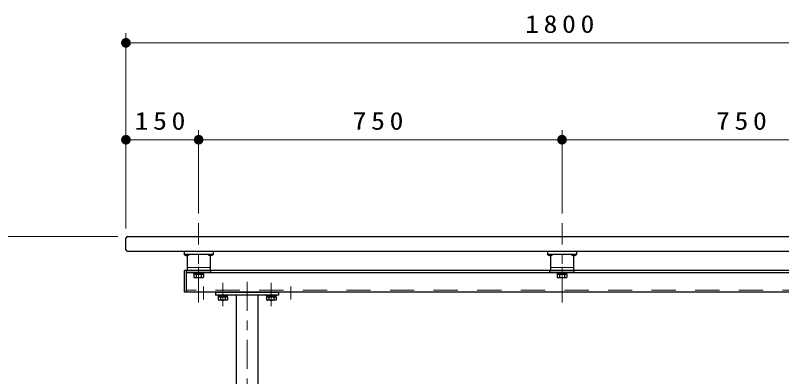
# Model space of a CAD drawing. Units: millimetres on the paper, scale 1:20. Extents: x -385 to 0, y 0 to 267.
# Drawn here: x -314.8 to -235.8, y 122 to 159.3 of the extents above; entities that cross this region are included whole.
import ezdxf

# ---------------------------------------------------------------- set-up
doc = ezdxf.new("R2010")
doc.units = ezdxf.units.MM
doc.linetypes.add('USER1', pattern=[4.5, 2.5, -2])
doc.linetypes.add('USER2', pattern=[6, 3, -1, 1, -1])
doc.layers.add('1_20', color=7, linetype='Continuous', lineweight=25)
doc.styles.add('ＭＳ ゴシック', font='')
doc.styles.get('ＭＳ ゴシック').set_extended_font_data('MS Gothic')

# ---------------------------------------------------------------- blocks, each defined once
blk = doc.blocks.new('filled_dot')
at = {"color": 0, "linetype": 'Continuous', "lineweight": -2, "const_width": 1.25}
blk.add_lwpolyline([(-0.625, 0, 1), (0.625, 0, 1)], format="xyb", close=True, dxfattribs=at)

msp = doc.modelspace()

# ---------------------------------------------------------------- linework, layer by layer
at = {"layer": '1_20', "lineweight": 13}
for p, q in [((-303.425, 137.29), (-303.425, 157.44)), ((-303.425, 156.44), (-213.425, 156.44)), ((-295.925, 138.834), (-295.925, 147.44)), ((-258.425, 138.834), (-258.425, 147.44)), ((-303.425, 146.44), (-295.925, 146.44)), ((-295.925, 146.44), (-258.425, 146.44)), ((-258.425, 146.44), (-220.925, 146.44)), ((-304.275, 136.44), (-331.925, 136.44))]:
    msp.add_line(p, q, dxfattribs=at)
at = {"layer": '1_20', "linetype": 'USER2', "lineweight": 13}
for p, q in [((-295.925, 129.631), (-295.925, 137.834)), ((-258.425, 129.631), (-258.425, 137.834))]:
    msp.add_line(p, q, dxfattribs=at)
at = {"layer": '1_20'}
for p, q in [((-303.425, 135.09), (-303.425, 136.29)), ((-303.275, 136.44), (-213.575, 136.44)), ((-303.275, 134.94), (-213.575, 134.94)), ((-297.445, 134.64), (-297.445, 134.615)), ((-297.445, 134.64), (-296.855, 134.64)), ((-297.445, 134.615), (-296.855, 134.615)), ((-297.425, 134.94), (-297.425, 134.64)), ((-297.425, 134.64), (-294.425, 134.64)), ((-297.1, 134.64), (-297.1, 132.94)), ((-296.855, 134.64), (-296.855, 134.615)), ((-294.995, 134.64), (-294.995, 134.615)), ((-294.995, 134.64), (-294.405, 134.64)), ((-294.995, 134.615), (-294.405, 134.615)), ((-294.75, 134.64), (-294.75, 132.94)), ((-294.425, 134.94), (-294.425, 134.64)), ((-294.405, 134.64), (-294.405, 134.615)), ((-259.945, 134.64), (-259.945, 134.615)), ((-259.945, 134.64), (-259.355, 134.64)), ((-259.945, 134.615), (-259.355, 134.615)), ((-259.925, 134.94), (-259.925, 134.64)), ((-259.925, 134.64), (-256.925, 134.64)), ((-259.6, 134.64), (-259.6, 132.94)), ((-259.355, 134.64), (-259.355, 134.615)), ((-257.495, 134.64), (-257.495, 134.615)), ((-257.495, 134.64), (-256.905, 134.64)), ((-257.495, 134.615), (-256.905, 134.615)), ((-257.25, 134.64), (-257.25, 132.94)), ((-256.925, 134.94), (-256.925, 134.64)), ((-256.905, 134.64), (-256.905, 134.615)), ((-297.1, 132.94), (-294.75, 132.94)), ((-259.6, 132.94), (-257.25, 132.94)), ((-296.45, 132.715), (-295.4, 132.715)), ((-296.45, 132.715), (-296.45, 132.64)), ((-296.45, 132.64), (-295.4, 132.64)), ((-296.385, 132.64), (-296.385, 132.515)), ((-295.465, 132.64), (-296.385, 132.64)), ((-295.465, 132.515), (-296.385, 132.515)), ((-295.958, 132.64), (-295.925, 132.515)), ((-295.925, 132.64), (-295.891, 132.515)), ((-295.465, 132.64), (-295.465, 132.515)), ((-295.4, 132.64), (-295.4, 132.715)), ((-258.95, 132.715), (-257.9, 132.715)), ((-258.95, 132.715), (-258.95, 132.64)), ((-258.95, 132.64), (-257.9, 132.64)), ((-258.885, 132.64), (-258.885, 132.515)), ((-257.965, 132.64), (-258.885, 132.64)), ((-257.965, 132.515), (-258.885, 132.515)), ((-258.458, 132.64), (-258.425, 132.515)), ((-258.425, 132.64), (-258.391, 132.515)), ((-257.965, 132.64), (-257.965, 132.515)), ((-257.9, 132.64), (-257.9, 132.715)), ((-293.95, 130.39), (-292.9, 130.39)), ((-293.95, 130.39), (-293.95, 130.315)), ((-293.95, 130.315), (-292.9, 130.315)), ((-293.885, 130.315), (-293.885, 130.19)), ((-292.965, 130.315), (-293.885, 130.315)), ((-292.965, 130.19), (-293.885, 130.19)), ((-293.458, 130.315), (-293.425, 130.19)), ((-293.425, 130.315), (-293.391, 130.19)), ((-292.965, 130.315), (-292.965, 130.19)), ((-292.9, 130.315), (-292.9, 130.39)), ((-288.95, 130.39), (-287.9, 130.39)), ((-288.95, 130.39), (-288.95, 130.315)), ((-288.95, 130.315), (-287.9, 130.315)), ((-288.885, 130.315), (-288.885, 130.19)), ((-287.965, 130.315), (-288.885, 130.315)), ((-287.965, 130.19), (-288.885, 130.19)), ((-288.458, 130.315), (-288.425, 130.19)), ((-288.425, 130.315), (-288.391, 130.19)), ((-287.965, 130.315), (-287.965, 130.19)), ((-287.9, 130.315), (-287.9, 130.39))]:
    msp.add_line(p, q, dxfattribs=at)
at = {"layer": '1_20', "color": 4}
for p, q in [((-297.4, 130.69), (-297.4, 132.94)), ((-219.45, 132.94), (-297.4, 132.94)), ((-297.175, 130.69), (-297.175, 132.94)), ((-294.675, 132.715), (-294.675, 132.94)), ((-259.675, 132.715), (-259.675, 132.94)), ((-257.175, 132.715), (-257.175, 132.94)), ((-219.675, 132.715), (-297.175, 132.715)), ((-219.45, 130.69), (-297.4, 130.69)), ((-294.175, 130.69), (-287.675, 130.69)), ((-294.175, 130.69), (-294.175, 130.39)), ((-287.675, 130.69), (-287.675, 130.39)), ((-287.675, 130.39), (-294.175, 130.39)), ((-292.05, 130.39), (-292.05, 116.94)), ((-289.8, 130.39), (-289.8, 116.94))]:
    msp.add_line(p, q, dxfattribs=at)
at = {"layer": '1_20', "linetype": 'USER1', "lineweight": 13}
for p, q in [((-297.1, 133.24), (-294.75, 133.24)), ((-259.6, 133.24), (-257.25, 133.24))]:
    msp.add_line(p, q, dxfattribs=at)
at = {"layer": '1_20', "color": 4, "linetype": 'USER2', "lineweight": 13}
for p, q in [((-295.925, 133.315), (-295.925, 131.974)), ((-258.425, 133.315), (-258.425, 131.974)), ((-295.425, 131.29), (-295.425, 129.949)), ((-293.425, 131.685), (-293.425, 129.247)), ((-290.925, 131.788), (-290.925, 116.44)), ((-290.925, 131.788), (-290.925, 116.44)), ((-288.425, 131.685), (-288.425, 129.247)), ((-286.425, 131.29), (-286.425, 129.949))]:
    msp.add_line(p, q, dxfattribs=at)
at = {"layer": '1_20', "color": 131}
for p, q in [((-295.434, 132.515), (-296.416, 132.515)), ((-296.416, 132.515), (-296.416, 132.24)), ((-296.416, 132.24), (-296.337, 132.195)), ((-295.512, 132.195), (-296.337, 132.195)), ((-296.17, 132.515), (-296.17, 132.24)), ((-295.679, 132.515), (-295.679, 132.24)), ((-295.434, 132.24), (-295.512, 132.195)), ((-295.434, 132.515), (-295.434, 132.24)), ((-257.934, 132.515), (-258.916, 132.515)), ((-258.916, 132.515), (-258.916, 132.24)), ((-258.916, 132.24), (-258.837, 132.195)), ((-258.012, 132.195), (-258.837, 132.195)), ((-258.67, 132.515), (-258.67, 132.24)), ((-258.179, 132.515), (-258.179, 132.24)), ((-257.934, 132.24), (-258.012, 132.195)), ((-257.934, 132.515), (-257.934, 132.24)), ((-292.934, 130.19), (-293.916, 130.19)), ((-293.916, 130.19), (-293.916, 129.915)), ((-293.916, 129.915), (-293.837, 129.87)), ((-293.012, 129.87), (-293.837, 129.87)), ((-293.67, 130.19), (-293.67, 129.915)), ((-293.179, 130.19), (-293.179, 129.915)), ((-292.934, 129.915), (-293.012, 129.87)), ((-292.934, 130.19), (-292.934, 129.915)), ((-287.934, 130.19), (-288.916, 130.19)), ((-288.916, 130.19), (-288.916, 129.915)), ((-288.916, 129.915), (-288.837, 129.87)), ((-288.012, 129.87), (-288.837, 129.87)), ((-288.67, 130.19), (-288.67, 129.915)), ((-288.179, 130.19), (-288.179, 129.915)), ((-287.934, 129.915), (-288.012, 129.87)), ((-287.934, 130.19), (-287.934, 129.915))]:
    msp.add_line(p, q, dxfattribs=at)
at = {"layer": '1_20', "color": 4, "linetype": 'USER1', "lineweight": 13}
msp.add_line((-219.675, 130.915), (-297.175, 130.915), dxfattribs=at)
at = {"layer": '1_20'}
for centre, radius, start, end in [((-303.275, 136.29), 0.15, 90, 180), ((-303.275, 135.09), 0.15, 180, 270), ((-297.15, 134.885), 0.4, 222.43594, 317.56406), ((-294.7, 134.885), 0.4, 222.43594, 317.56406), ((-259.65, 134.885), 0.4, 222.43594, 317.56406), ((-257.2, 134.885), 0.4, 222.43594, 317.56406)]:
    msp.add_arc(centre, radius, start, end, dxfattribs=at)
at = {"layer": '1_20', "color": 131}
for centre, radius, start, end in [((-296.293, 132.453), 0.245, 240.00001, 299.99999), ((-295.925, 132.884), 0.689, 249.136, 290.864), ((-295.557, 132.453), 0.245, 240.00001, 299.99999), ((-258.793, 132.453), 0.245, 240.00001, 299.99999), ((-258.425, 132.884), 0.689, 249.136, 290.864), ((-258.057, 132.453), 0.245, 240.00001, 299.99999), ((-293.793, 130.128), 0.245, 240.00001, 299.99999), ((-293.425, 130.559), 0.689, 249.136, 290.864), ((-293.057, 130.128), 0.245, 240.00001, 299.99999), ((-288.793, 130.128), 0.245, 240.00001, 299.99999), ((-288.425, 130.559), 0.689, 249.136, 290.864), ((-288.057, 130.128), 0.245, 240.00001, 299.99999)]:
    msp.add_arc(centre, radius, start, end, dxfattribs=at)

# ---------------------------------------------------------------- block references
at = {"layer": '1_20', "lineweight": 13, "xscale": 0.4, "yscale": 0.4}
for p in [(-303.425, 156.44), (-303.425, 146.44), (-295.925, 146.44), (-258.425, 146.44)]:
    msp.add_blockref('filled_dot', p, dxfattribs=at)
at = {"layer": '1_20', "lineweight": 13, "xscale": 0.4, "yscale": 0.4, "rotation": 180}
for p in [(-295.925, 146.44), (-258.425, 146.44)]:
    msp.add_blockref('filled_dot', p, dxfattribs=at)

# ---------------------------------------------------------------- texts
at = {"layer": '1_20', "char_height": 1.833, "attachment_point": 8, "style": 'ＭＳ ゴシック'}
for s, insert in [('\\T1.33;\\W1.15;1800', (-258.425, 157.44)), ('\\T1.33;\\W1.15;150', (-299.675, 147.44)), ('\\T1.33;\\W1.15;750', (-277.175, 147.44)), ('\\T1.33;\\W1.15;750', (-239.675, 147.44))]:
    msp.add_mtext(s, dxfattribs=dict(at, insert=insert))

doc.saveas('drawing.dxf')
